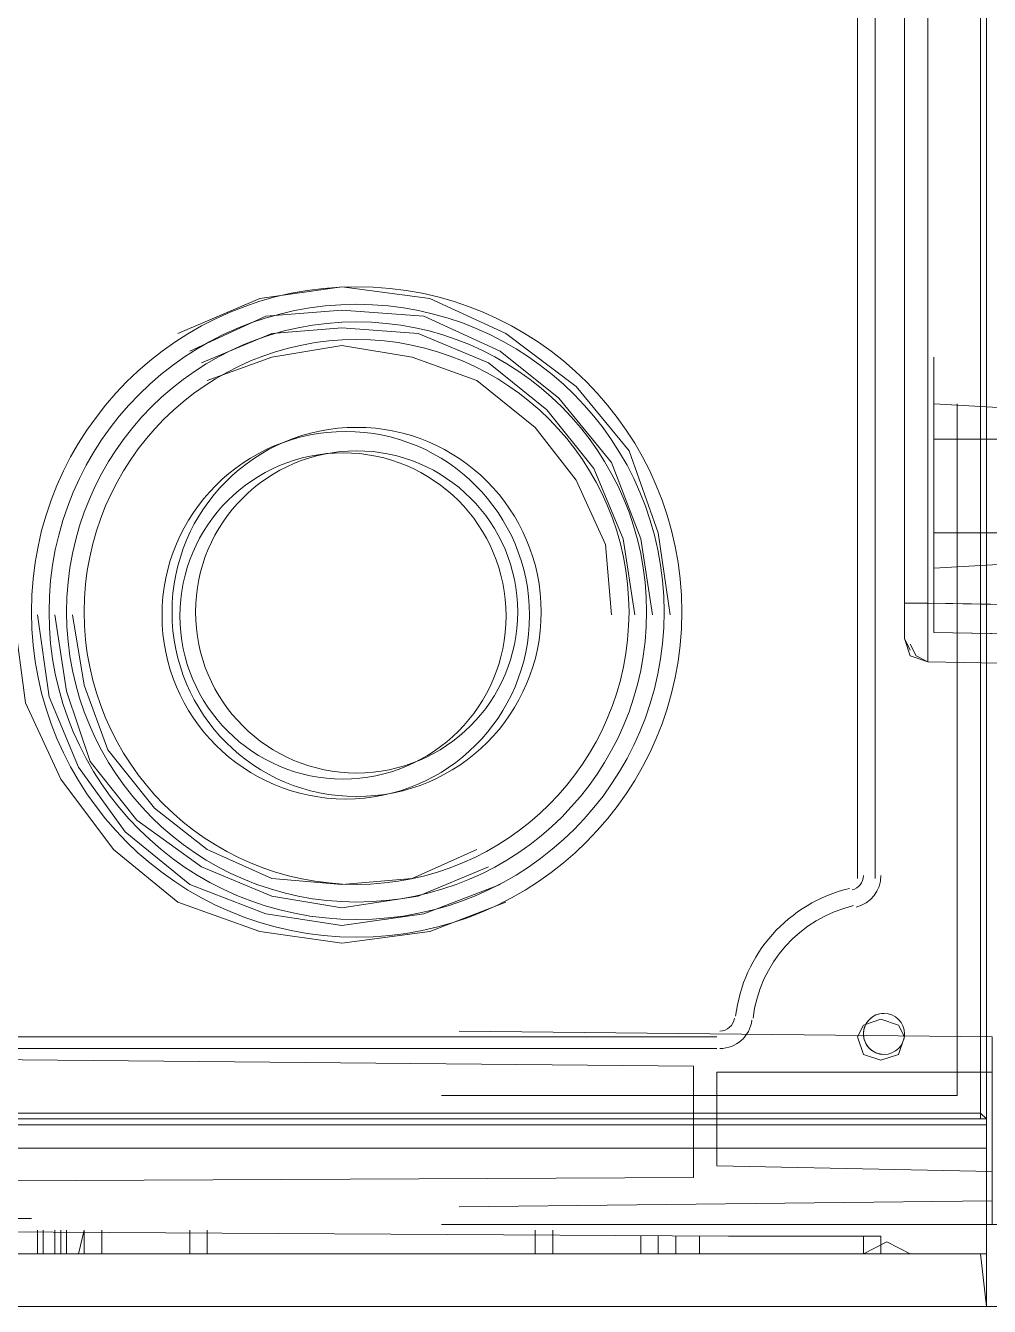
# Model space of a CAD drawing. Header units: millimetres. Extents: x -305 to 1353, y -289 to 1176.
# Drawn here: x -292.14 to -282.9, y 316.01 to 328.29 of the extents above; entities that cross this region are included whole.
import ezdxf

# ---------------------------------------------------------------- set-up
doc = ezdxf.new("R2010")
doc.units = ezdxf.units.MM
doc.header["$MEASUREMENT"] = 0
doc.layers.add('PDF_0', color=7, linetype='Continuous')

msp = doc.modelspace()

# ---------------------------------------------------------------- linework, layer by layer
at = {"layer": 'PDF_0', "lineweight": 18}
for points in [[(-298.091, 321.515), (-298.091, 316.068), (-298.091, 316.012), (-297.53, 316.012), (-297.53, 316.068), (-297.53, 317.528), (-282.929, 317.528), (-282.929, 316.068), (-282.929, 316.012), (-280.795, 316.012), (-280.795, 316.068), (-280.795, 368.8), (-280.795, 368.856), (-282.929, 368.856), (-282.929, 368.8), (-282.929, 367.283), (-297.53, 367.283), (-297.53, 368.744), (-297.53, 368.856), (-298.091, 368.856), (-298.091, 368.744), (-298.091, 363.296)], [(-282.985, 335.105), (-282.985, 317.809), (-282.929, 317.809)], [(-282.985, 317.865), (-297.473, 317.865)], [(-297.53, 316.517), (-282.985, 316.517), (-282.929, 316.517)], [(-297.53, 316.012), (-282.929, 316.012)]]:
    msp.add_lwpolyline(points, dxfattribs=at)
for points in [[(-297.53, 317.809), (-282.929, 317.809), (-282.929, 335.162), (-291.408, 335.162), (-291.408, 340.833), (-297.53, 340.833)], [(-284.164, 320.111), (-284.164, 335.105)], [(-283.996, 320.111), (-283.996, 335.105)], [(-295.227, 318.595), (-285.512, 318.595)], [(-295.227, 318.483), (-285.512, 318.483)]]:
    msp.add_lwpolyline(points, close=True, dxfattribs=at)
at = {"layer": 'PDF_0', "lineweight": 0}
for points in [[(-283.715, 332.635), (-283.715, 322.751), (-283.659, 322.751), (-283.49, 322.751), (-283.659, 322.751), (-283.715, 322.751), (-283.715, 322.414), (-283.659, 322.302), (-283.715, 322.414), (-283.659, 322.245), (-283.49, 322.189), (-280.402, 322.133)], [(-283.659, 322.358), (-283.603, 322.245), (-283.49, 322.189), (-280.402, 322.133), (-280.402, 322.189), (-280.402, 322.245), (-280.402, 322.302), (-280.458, 322.414), (-280.458, 322.47), (-280.458, 322.582), (-280.458, 322.695), (-280.346, 332.691)], [(-280.458, 322.695), (-279.784, 322.695), (-280.458, 322.695), (-283.49, 322.751), (-283.49, 332.635)], [(-297.305, 327.131), (-297.473, 327.131), (-297.473, 317.921), (-297.473, 317.023), (-297.417, 316.911), (-297.305, 316.854), (-292.082, 316.854)], [(-283.434, 325.109), (-283.434, 322.751), (-283.434, 322.47), (-280.121, 322.414), (-283.434, 322.47), (-280.177, 322.414), (-283.434, 322.47)], [(-283.21, 324.492), (-283.21, 318.034), (-288.151, 318.034), (-283.21, 318.034), (-283.21, 324.66)], [(-282.423, 324.604), (-283.434, 324.66), (-283.434, 323.144)], [(-288.151, 317.865), (-282.985, 317.865), (-282.985, 317.809), (-282.985, 324.379), (-282.985, 317.865), (-282.929, 317.809), (-282.985, 317.809), (-282.929, 317.809), (-282.929, 317.753), (-295.115, 317.753), (-297.53, 317.753), (-297.53, 317.528), (-292.307, 317.528)], [(-283.434, 323.088), (-282.423, 323.144)], [(-283.49, 322.751), (-283.659, 322.751), (-283.715, 322.751)], [(-283.603, 322.245), (-283.49, 322.189), (-283.49, 322.245), (-283.49, 322.358), (-283.49, 322.751), (-283.49, 322.414), (-283.49, 322.245)], [(-283.434, 322.751), (-283.434, 322.751)], [(-283.434, 322.751), (-283.434, 322.751)], [(-286.523, 322.639), (-286.523, 322.639)], [(-286.523, 322.639), (-286.523, 322.639)], [(-286.298, 322.639), (-286.298, 322.639)], [(-286.13, 322.639), (-286.13, 322.639)], [(-286.13, 322.639), (-286.13, 322.639)], [(-285.961, 322.639), (-285.961, 322.639)], [(-285.961, 322.639), (-285.961, 322.639)], [(-283.49, 322.189), (-283.49, 322.189)], [(-283.49, 322.189), (-283.49, 322.189)], [(-289.106, 321.066), (-289.106, 321.066)], [(-289.106, 320.898), (-289.106, 320.898)], [(-289.106, 320.055), (-289.106, 320.055)], [(-289.106, 319.831), (-289.106, 319.831)], [(-289.106, 319.662), (-289.106, 319.662)], [(-289.106, 319.494), (-289.106, 319.494)], [(-283.94, 318.371), (-283.771, 318.427), (-283.715, 318.595), (-283.771, 318.708), (-283.94, 318.764)], [(-283.94, 318.764), (-283.94, 318.764)], [(-283.94, 318.764), (-283.94, 318.764)], [(-287.983, 318.651), (-282.873, 318.595), (-282.873, 317.023), (-287.983, 316.967)], [(-297.586, 318.427), (-285.737, 318.314), (-285.737, 317.247), (-297.586, 317.191)], [(-283.94, 318.371), (-283.94, 318.371)], [(-283.94, 318.371), (-283.94, 318.371)], [(-282.873, 317.304), (-285.512, 317.36), (-285.512, 318.258), (-282.873, 318.258), (-282.873, 318.202)], [(-283.21, 318.034), (-283.21, 318.034)], [(-288.151, 317.528), (-282.929, 317.528), (-282.929, 317.753), (-284.389, 317.753), (-282.929, 317.753)], [(-282.929, 317.753), (-282.929, 317.753)], [(-282.929, 317.528), (-282.929, 317.528)], [(-282.873, 317.023), (-282.873, 316.798), (-283.322, 316.798)], [(-288.151, 316.798), (-282.929, 316.798)], [(-287.927, 316.798), (-282.648, 316.798), (-282.143, 316.798)], [(-296.519, 316.574), (-296.463, 316.742), (-296.294, 316.742), (-295.396, 316.742), (-295.115, 316.742), (-285.4, 316.686), (-285.119, 316.686), (-284.164, 316.686), (-283.94, 316.686), (-283.94, 316.517)], [(-292.026, 316.517), (-292.026, 316.742)], [(-291.97, 316.742), (-291.97, 316.517)], [(-291.858, 316.517), (-291.858, 316.742)], [(-291.802, 316.742), (-291.802, 316.517)], [(-291.745, 316.517), (-291.745, 316.742)], [(-291.577, 316.517), (-291.577, 316.742), (-291.633, 316.517)], [(-291.408, 316.742), (-291.408, 316.517)], [(-290.566, 316.742), (-290.566, 316.517)], [(-290.398, 316.742), (-290.398, 316.517)], [(-287.253, 316.517), (-287.253, 316.742)], [(-287.084, 316.517), (-287.084, 316.742)], [(-286.242, 316.517), (-286.242, 316.686)], [(-286.074, 316.517), (-286.074, 316.686)], [(-285.905, 316.517), (-285.905, 316.686)], [(-285.68, 316.517), (-285.68, 316.686)], [(-284.108, 316.517), (-283.883, 316.63), (-283.659, 316.517), (-284.108, 316.517), (-284.108, 316.686)], [(-288.208, 316.517), (-283.097, 316.517)], [(-288.151, 316.517), (-282.985, 316.517), (-282.929, 316.012)], [(-284.108, 316.517), (-284.108, 316.517)], [(-283.659, 316.517), (-283.659, 316.517)], [(-282.929, 316.517), (-282.985, 316.517)]]:
    msp.add_lwpolyline(points, dxfattribs=at)
for points in [[(-290.678, 325.334), (-289.892, 325.671), (-289.106, 325.783), (-288.264, 325.671), (-287.534, 325.334), (-286.86, 324.829), (-286.354, 324.211), (-286.074, 323.425), (-285.961, 322.639), (-286.074, 323.425), (-286.354, 324.211), (-286.86, 324.829), (-287.534, 325.334), (-288.264, 325.671), (-289.106, 325.783), (-289.892, 325.671)], [(-290.566, 325.166), (-289.836, 325.503), (-289.106, 325.559), (-288.32, 325.503), (-287.59, 325.166), (-287.028, 324.716), (-286.523, 324.099), (-286.242, 323.369), (-286.13, 322.639), (-286.242, 323.369), (-286.523, 324.099), (-287.028, 324.716), (-287.59, 325.166), (-288.32, 325.503), (-289.106, 325.559), (-289.836, 325.503)], [(-290.454, 325.053), (-289.78, 325.334), (-289.106, 325.39), (-288.376, 325.334), (-287.702, 325.053), (-287.141, 324.604), (-286.691, 324.042), (-286.41, 323.369), (-286.298, 322.639), (-286.41, 323.369), (-286.691, 324.042), (-287.141, 324.604), (-287.702, 325.053), (-288.376, 325.334), (-289.106, 325.39), (-289.78, 325.334)], [(-290.398, 324.885), (-289.78, 325.109), (-289.106, 325.222), (-288.432, 325.109), (-287.814, 324.885), (-287.253, 324.436), (-286.86, 323.93), (-286.579, 323.312), (-286.523, 322.639), (-286.579, 323.312), (-286.86, 323.93), (-287.253, 324.436), (-287.814, 324.885), (-288.432, 325.109), (-289.106, 325.222), (-289.78, 325.109)], [(-282.423, 323.425), (-283.434, 323.425), (-283.434, 324.323), (-282.423, 324.323)], [(-280.177, 322.695), (-283.434, 322.751)], [(-287.534, 319.887), (-288.264, 319.606), (-289.106, 319.494), (-289.892, 319.606), (-290.678, 319.887), (-291.296, 320.392), (-291.802, 321.066), (-292.139, 321.796), (-292.251, 322.639), (-292.139, 321.796), (-291.802, 321.066), (-291.296, 320.392), (-290.678, 319.887), (-289.892, 319.606), (-289.106, 319.494), (-288.264, 319.606)], [(-287.59, 320.055), (-288.32, 319.775), (-289.106, 319.662), (-289.836, 319.775), (-290.566, 320.055), (-291.184, 320.561), (-291.633, 321.178), (-291.914, 321.852), (-292.026, 322.639), (-291.914, 321.852), (-291.633, 321.178), (-291.184, 320.561), (-290.566, 320.055), (-289.836, 319.775), (-289.106, 319.662), (-288.32, 319.775)], [(-287.702, 320.224), (-288.376, 319.943), (-289.106, 319.831), (-289.78, 319.943), (-290.454, 320.224), (-291.072, 320.673), (-291.521, 321.235), (-291.745, 321.909), (-291.858, 322.639), (-291.745, 321.909), (-291.521, 321.235), (-291.072, 320.673), (-290.454, 320.224), (-289.78, 319.943), (-289.106, 319.831), (-288.376, 319.943)], [(-287.814, 320.392), (-288.432, 320.111), (-289.106, 320.055), (-289.78, 320.111), (-290.398, 320.392), (-290.903, 320.785), (-291.352, 321.347), (-291.577, 321.965), (-291.689, 322.639), (-291.577, 321.965), (-291.352, 321.347), (-290.903, 320.785), (-290.398, 320.392), (-289.78, 320.111), (-289.106, 320.055), (-288.432, 320.111)], [(-283.715, 318.595), (-283.771, 318.708), (-283.94, 318.764), (-284.108, 318.708), (-284.164, 318.595), (-284.108, 318.427), (-283.94, 318.371), (-283.771, 318.427)], [(-283.715, 318.595), (-283.771, 318.708), (-283.94, 318.764), (-284.108, 318.708), (-284.164, 318.595), (-284.108, 318.427), (-283.94, 318.371), (-283.771, 318.427)]]:
    msp.add_lwpolyline(points, close=True, dxfattribs=at)
at = {"layer": 'PDF_0', "lineweight": 18}
for points in [[(-284.216, 320.003, 0.347717), (-284.108, 320.14, -0.347717)], [(-284.177, 319.839, 0.347655), (-283.94, 320.14, -0.347655)], [(-284.241, 320.017, 0.314797), (-285.333, 318.792, -0.314797)], [(-284.202, 319.853, 0.314842), (-285.166, 318.773, -0.314842)], [(-285.484, 318.651, 0.380047), (-285.344, 318.775, -0.380047)], [(-285.484, 318.483, 0.379946), (-285.177, 318.755, -0.379946)]]:
    msp.add_lwpolyline(points, format="xyb", close=True, dxfattribs=at)
msp.add_lwpolyline([(-283.911, 318.82, 0.414214), (-284.108, 318.623, 0.414214), (-283.911, 318.427)], format="xyb", dxfattribs=at)
for centre, radius in [((-288.966, 322.667), 3.117), ((-288.966, 322.667), 3.117), ((-288.966, 322.667), 2.948), ((-288.966, 322.667), 2.948), ((-288.966, 322.667), 2.78), ((-288.966, 322.667), 2.78), ((-288.966, 322.667), 2.611), ((-288.966, 322.667), 2.611), ((-288.966, 322.667), 1.769), ((-288.966, 322.667), 1.769), ((-288.966, 322.667), 1.544), ((-288.966, 322.667), 1.544), ((-283.911, 318.623), 0.197)]:
    msp.add_circle(centre, radius, dxfattribs=at)
at = {"layer": 'PDF_0', "lineweight": 0}
for centre, radius in [((-289.07, 322.635), 1.761), ((-289.07, 322.635), 1.761), ((-289.096, 322.629), 1.563), ((-289.096, 322.629), 1.563)]:
    msp.add_circle(centre, radius, dxfattribs=at)

doc.saveas('drawing.dxf')
